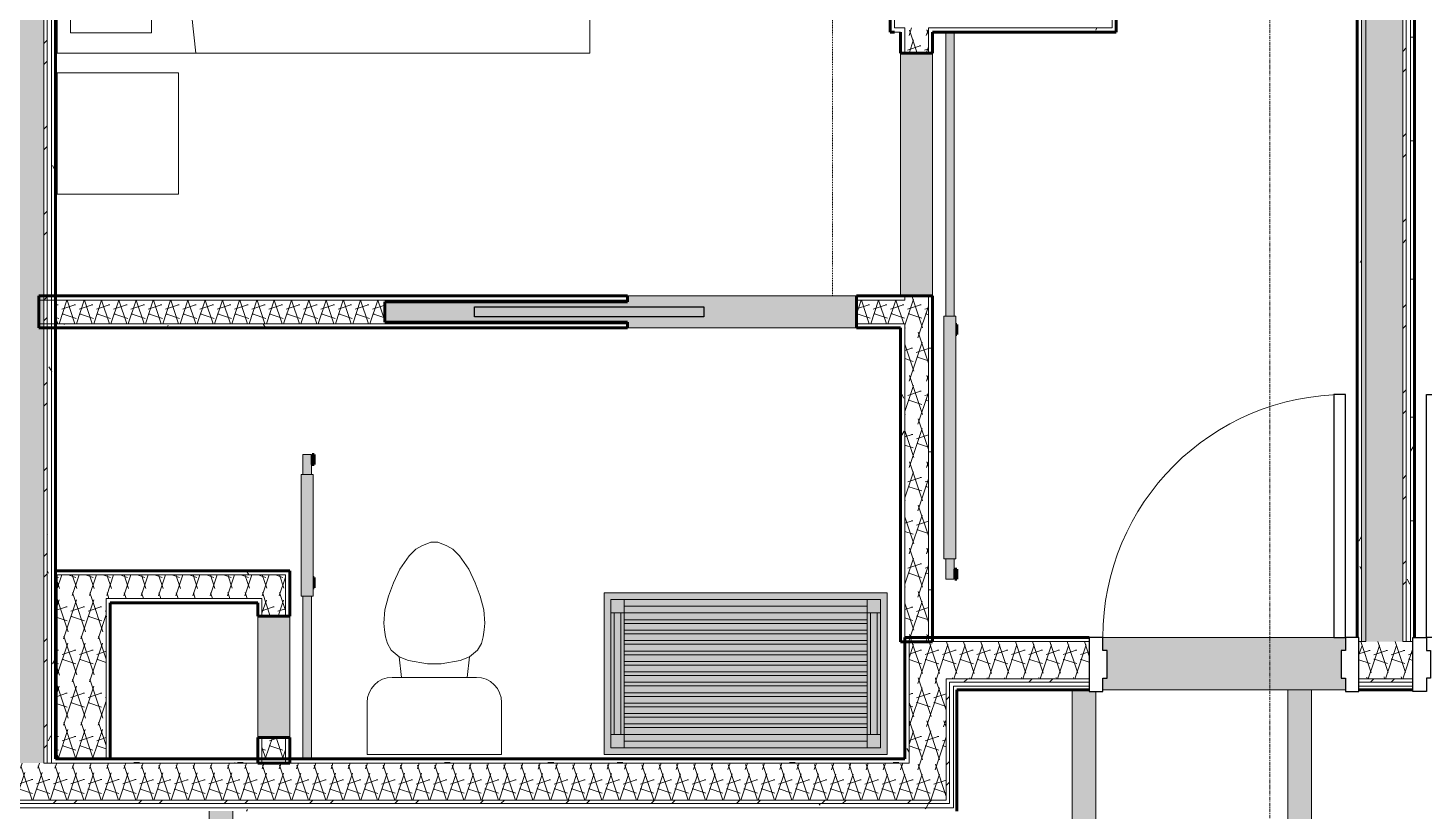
# Model space of a CAD drawing. Header units: inches. Extents: x -4169 to -1846, y 9706 to 12377.
# Drawn here: x -3338.6 to -3131.5, y 11717.6 to 11833.7 of the extents above; entities that cross this region are included whole.
import ezdxf

# ---------------------------------------------------------------- set-up
doc = ezdxf.new("R2010")
doc.units = ezdxf.units.IN
doc.header["$MEASUREMENT"] = 0
doc.linetypes.add('Dash', pattern=[0.25, 0.125, -0.125])
doc.linetypes.add('Grid Line 1_2_', pattern=[0.875, 0.5, -0.125, 0.125, -0.125])
for name, color, linetype, lineweight in [('0-1', 7, 'Continuous', 5), ('0-2', 50, 'Continuous', 18), ('A-DOOR', 31, 'Continuous', 18), ('A-DOOR-2', 90, 'Continuous', 30), ('A-DOOR-3', 135, 'Continuous', 18), ('A-DOOR-4', 50, 'Continuous', 18), ('A-DOOR-5', 10, 'Continuous', 60), ('A-DOOR-6', 31, 'Continuous', 30), ('A-DOOR-7', 31, 'Continuous', 9), ('A-DOOR-FRAM', 31, 'Continuous', 30), ('A-WALL', 113, 'Continuous', 18), ('A-WALL-1', 8, 'Continuous', 5), ('A-WALL-3', 252, 'Continuous', 18), ('A-WALL-4', 10, 'Continuous', 60), ('A-WALL-5', 50, 'Continuous', 18), ('A-WALL-PATT-1', 250, 'Continuous', 9), ('A-WALL-PATT-2', 253, 'Continuous', 9), ('A-WALL-PATT-4', 111, 'Continuous', 9), ('I-FURN-1', 250, 'Continuous', 9), ('I-FURN-HDLN-1', 250, 'Dash', 9), ('I-WALL', 2, 'Continuous', 18), ('I-WALL-2', 2, 'Continuous', 5), ('I-WALL-3', 2, 'Continuous', 60), ('P-SANR-FIXT-2', 250, 'Continuous', 9), ('Q-CASE-1', 9, 'Continuous', 9), ('Q-CASE-3', 250, 'Continuous', 9), ('S-BEAM', 12, 'Continuous', 9), ('S-GRID-1', 1, 'Grid Line 1_2_', 9)]:
    doc.layers.add(name, color=color, linetype=linetype, lineweight=lineweight)
pattern_1 = [(0, (0, 0), (20.48, 5.12), [0.845, -14.515, 0.845, -14.515, -81.92]), (0, (0, 0), (20.48, 5.12), [-30.72, 0.845, -29.875, 0.845, -14.515, -35.84]), (0, (0, 0), (20.48, 5.12), [-76.8, 0.845, -9.395, 0.845, -24.755]), (120, (7.68, 2.56), (-14.67405, 15.1762003), [0.845, -14.515, 0.845, -14.515, -81.92]), (120, (7.68, 2.56), (-14.67405, 15.1762003), [-30.72, 0.845, -29.875, 0.845, -14.515, -35.84]), (120, (7.68, 2.56), (-14.67405, 15.1762003), [-76.8, 0.845, -9.395, 0.845, -24.755]), (240, (10.24, 12.8), (-5.80595, -20.2962003), [0.845, -14.515, 0.845, -14.515, -81.92]), (240, (10.24, 12.8), (-5.80595, -20.2962003), [-30.72, 0.845, -29.875, 0.845, -14.515, -35.84]), (240, (10.24, 12.8), (-5.80595, -20.2962003), [-76.8, 0.845, -9.395, 0.845, -24.755])]
pattern_2 = [(161.57, (0.32, 0.32), (-2.560496185, -0.000537386), [0, -18.214, 2.022, 0]), (18.43, (-0.32, 0.32), (-2.560496185, 0.000537386), [0, -18.214, 2.022, 0]), (108.43, (0.32, 0.32), (1.27922091, -6.400876726), [6.07, -14.166]), (71.57, (-0.32, 0.32), (1.27922091, 6.400876726), [6.07, -14.166])]
pattern_3 = [(45, (0, 0), (-6.335677, 6.335677), []), (45, (0, 9.6), (-6.335677, 6.335677), [])]

# ---------------------------------------------------------------- blocks, each defined once
blk = doc.blocks.new('POCKET - FLUSH - 2-10 x 6-8-2636667-ENLARGED RCP - 2ND FLOOR PLAN')
at = {"layer": 'A-DOOR-2'}
for p, q in [((-39.67, -0.75), (-39.67, 0.75)), ((-39.67, 0.75), (-5.67, 0.75)), ((-5.67, 0.75), (-5.67, -0.75)), ((-5.67, -0.75), (-39.67, -0.75))]:
    blk.add_line(p, q, dxfattribs=at)
blk = doc.blocks.new('BARN - FLUSH - 3-0 x 7-0 BARN DOOR-2638558-ENLARGED RCP - 2ND FLOOR PLAN')
at = {"layer": 'A-DOOR-3'}
for points in [[(-21, -5.82), (-21, -4.07), (-57, -4.07), (-57, -5.82), (-22.13, -5.82)], [(-58.5, -6), (-58.5, -5.67), (-60, -5.67), (-60, -6)], [(-22.23, -6), (-22.23, -5.82), (-23.73, -5.82), (-23.73, -6), (-22.68, -6)]]:
    blk.add_hatch(color=256, dxfattribs=at).paths.add_polyline_path(points, flags=0)
h = blk.add_hatch(color=256, dxfattribs=at)
h.paths.add_polyline_path([(21, -4.32), (-21, -4.34), (-21, -4.95), (21, -4.95), (21, -4.34)], flags=0)
h.paths.add_polyline_path([(-57, -4.63), (-57, -4.32), (-60, -4.34), (-60, -4.95), (-57, -4.95), (-57, -4.64)], flags=0)
h = blk.add_hatch(color=256, dxfattribs=at)
h.paths.add_polyline_path([(21, -5.55), (21, -4.95), (-21, -4.95), (-21, -5.57), (21, -5.57)], flags=0)
h.paths.add_polyline_path([(-57, -5.39), (-57, -4.95), (-60, -4.95), (-60, -5.57), (-57, -5.55), (-57, -5.39)], flags=0)
at = {"layer": 'A-DOOR-4'}
for p, q in [((-57, -5.82), (-57, -4.07)), ((-57, -4.07), (-21, -4.07)), ((-21, -4.07), (-21, -5.82)), ((-60, -4.32), (-57, -4.32)), ((-60, -4.32), (-60, -4.95)), ((-60, -4.95), (-60, -5.57)), ((-57, -5.57), (-60, -5.57)), ((-21, -5.82), (-57, -5.82)), ((-21, -4.32), (21, -4.32)), ((21, -5.57), (-21, -5.57)), ((21, -4.95), (21, -4.32)), ((21, -5.57), (21, -4.95))]:
    blk.add_line(p, q, dxfattribs=at)
at = {"layer": 'A-DOOR-5'}
for p, q in [((-60, -6), (-60, -5.67)), ((-60, -5.67), (-58.5, -5.67)), ((-58.5, -6), (-60, -6)), ((-58.5, -5.67), (-58.5, -6)), ((-23.73, -6), (-23.73, -5.82)), ((-22.23, -6), (-23.73, -6)), ((-22.23, -5.82), (-22.23, -6))]:
    blk.add_line(p, q, dxfattribs=at)
blk = doc.blocks.new('Bed-Standard - Queen 60_ x 79_-1242961-ENLARGED RCP - 2ND FLOOR PLAN')
at = {"layer": 'I-FURN-1'}
for p, q in [((40.69, 37.7), (-19.31, 37.7)), ((-19.31, 37.7), (-19.31, -41.3)), ((40.69, -41.3), (40.69, 37.7)), ((-16.31, 35.7), (-16.31, 23.7)), ((-16.31, 35.7), (37.69, 35.7)), ((37.69, 35.7), (37.69, 23.7)), ((40.69, 23.7), (-19.31, 17.13)), ((-16.31, 23.7), (37.69, 23.7)), ((-19.31, -41.3), (40.69, -41.3))]:
    blk.add_line(p, q, dxfattribs=at)
at = {"layer": 'I-FURN-HDLN-1'}
for p, q in [((-55.31, 37.7), (-55.31, -77.3)), ((64.69, -77.3), (64.69, 37.7)), ((-55.31, -77.3), (64.69, -77.3))]:
    blk.add_line(p, q, dxfattribs=at)
blk = doc.blocks.new('Table-Night Stand - 18_ x 18_ x 24_-1352623-ENLARGED RCP - 2ND FLOOR PLAN')
at = {"layer": 'I-FURN-1'}
for p, q in [((18.15, 18), (0.15, 18)), ((0.15, 18), (0.15, 0)), ((18.15, 0), (18.15, 18)), ((0.15, 0), (18.15, 0))]:
    blk.add_line(p, q, dxfattribs=at)
blk = doc.blocks.new('Toilet-Domestic-3D - Toilet-Domestic-3D-1352612-ENLARGED RCP - 2ND FLOOR PLAN')
at = {"layer": 'P-SANR-FIXT-2'}
for p, q in [((-9.98, 19.48), (9.98, 19.48)), ((-9.98, 11.75), (-9.98, 19.48)), ((9.98, 19.48), (9.98, 11.75)), ((6.25, 8.02), (-6.25, 8.02)), ((-4.86, 8.02), (-5.21, 5)), ((4.86, 8.02), (5.21, 5)), ((-5.21, 5), (-6.4, 4)), ((-3.84, 5.5), (-5.21, 5)), ((-1, 6), (-3.84, 5.5)), ((1, 6), (-1, 6)), ((3.84, 5.5), (1, 6)), ((5.21, 5), (3.84, 5.5)), ((6.4, 4), (5.21, 5)), ((-6.97, 3), (-7.24, 2)), ((-6.4, 4), (-6.97, 3)), ((6.97, 3), (6.4, 4)), ((7.24, 2), (6.97, 3)), ((-7.41, 1), (-7.5, 0)), ((-7.5, 0), (-7.33, -1.99)), ((-7.24, 2), (-7.41, 1)), ((7.41, 1), (7.24, 2)), ((7.33, -1.99), (7.5, 0)), ((7.5, 0), (7.41, 1)), ((-7.33, -1.99), (-6.79, -4)), ((6.79, -4), (7.33, -1.99)), ((-6.79, -4), (-6.06, -6)), ((6.06, -6), (6.79, -4)), ((-6.06, -6), (-5.13, -8)), ((5.13, -8), (6.06, -6)), ((-5.13, -8), (-3.74, -10)), ((3.74, -10), (5.13, -8)), ((-3.74, -10), (-2.74, -11)), ((2.74, -11), (3.74, -10)), ((-2.74, -11), (-1.87, -11.5)), ((-1.87, -11.5), (-0.5, -12)), ((-0.5, -12), (0.5, -12)), ((0.5, -12), (1.87, -11.5)), ((1.87, -11.5), (2.74, -11))]:
    blk.add_line(p, q, dxfattribs=at)
for centre, start, end in [((-6.25, 11.75), 180, 270), ((6.25, 11.75), 270, 360)]:
    blk.add_arc(centre, 3.73, start, end, dxfattribs=at)
blk = doc.blocks.new('Bath Vanity - Bath Vanity 42_-V98-ENLARGED RCP - 2ND FLOOR PLAN')
at = {"layer": 'Q-CASE-1'}
h = blk.add_hatch(color=256, dxfattribs=at)
h.paths.add_polyline_path([(-20.26, 24), (-20.26, 0), (21.74, 0), (21.74, 24), (14.62, 24)], flags=0)
h.paths.add_polyline_path([(15.89, 23), (20.74, 23), (20.74, 1), (-19.26, 1), (-19.26, 23), (15.87, 23)], flags=0)
h.paths.add_polyline_path([(17.13, 22), (-17.26, 22), (-17.26, 21), (18.74, 21), (18.74, 22), (17.58, 22)], flags=0)
h.paths.add_polyline_path([(17.58, 20), (-17.26, 20), (-17.26, 19.45), (18.74, 19.45), (18.74, 20)], flags=0)
h.paths.add_polyline_path([(18.74, 18.45), (-17.26, 18.45), (-17.26, 17.91), (18.74, 17.91)], flags=0)
h.paths.add_polyline_path([(-16.18, 16.91), (-17.26, 16.91), (-17.26, 16.36), (18.74, 16.36), (18.74, 16.91), (17.58, 16.91)], flags=0)
h.paths.add_polyline_path([(17.58, 15.36), (-17.26, 15.36), (-17.26, 14.82), (18.74, 14.82), (18.74, 15.36)], flags=0)
h.paths.add_polyline_path([(-17.26, 13.82), (-17.26, 13.27), (18.74, 13.27), (18.74, 13.82), (-16.18, 13.82)], flags=0)
h.paths.add_polyline_path([(-17.26, 12.27), (-17.26, 11.73), (18.74, 11.73), (18.74, 12.27), (-16.18, 12.27)], flags=0)
h.paths.add_polyline_path([(17.58, 10.73), (-17.26, 10.73), (-17.26, 10.18), (18.74, 10.18), (18.74, 10.73)], flags=0)
h.paths.add_polyline_path([(-17.26, 9.18), (-17.26, 8.64), (18.74, 8.64), (18.74, 9.18), (-16.18, 9.18)], flags=0)
h.paths.add_polyline_path([(-17.26, 7.64), (-17.26, 7.09), (18.74, 7.09), (18.74, 7.64), (-16.18, 7.64)], flags=0)
h.paths.add_polyline_path([(18.74, 6.09), (-17.26, 6.09), (-17.26, 5.55), (18.74, 5.55)], flags=0)
h.paths.add_polyline_path([(18.74, 4.55), (-17.26, 4.55), (-17.26, 4), (18.74, 4)], flags=0)
h.paths.add_polyline_path([(-16.18, 3), (-17.26, 3), (-17.26, 2), (18.74, 2), (18.74, 3), (17.58, 3)], flags=0)
h = blk.add_hatch(color=256, dxfattribs=at)
h.paths.add_polyline_path([(-17.26, 23), (-19.26, 23), (-19.26, 21), (-17.26, 21), (-17.26, 22)], flags=0)
h.paths.add_polyline_path([(20.74, 23), (18.74, 23), (18.74, 21), (20.74, 21), (20.74, 22)], flags=0)
h.paths.add_polyline_path([(18.74, 3), (18.74, 1), (20.74, 1), (20.74, 3), (19.24, 3)], flags=0)
h.paths.add_polyline_path([(-19.26, 3), (-19.26, 1), (-17.26, 1), (-17.26, 3), (-18.76, 3)], flags=0)
for points in [[(16.85, 23), (-17.26, 23), (-17.26, 22), (18.74, 22), (18.74, 23), (17.07, 23)], [(-18.76, 21), (-19.26, 21), (-19.26, 3), (-18.76, 3.01), (-18.76, 20)], [(-17.76, 21), (-18.76, 21), (-18.76, 3), (-17.76, 3.01), (-17.76, 20)], [(-17.26, 21), (-17.76, 21), (-17.76, 3), (-17.26, 3.01), (-17.26, 20)], [(-17.26, 21), (-17.26, 20), (18.74, 20), (18.74, 21), (-16.18, 21)], [(19.17, 21), (18.74, 21), (18.74, 3), (19.24, 3.01), (19.24, 21)], [(20.24, 21), (19.24, 21), (19.24, 3), (20.24, 3.01), (20.24, 20.22)], [(20.24, 21), (20.24, 3), (20.74, 3.01), (20.74, 21)], [(-17.26, 19.45), (-17.26, 18.45), (18.74, 18.45), (18.74, 19.45), (-16.18, 19.45)], [(-17.26, 17.91), (-17.26, 16.91), (18.74, 16.91), (18.74, 17.91), (-16.18, 17.91)], [(-16.18, 16.36), (-17.26, 16.36), (-17.26, 15.36), (18.74, 15.36), (18.74, 16.36), (17.58, 16.36)], [(-16.18, 14.82), (-17.26, 14.82), (-17.26, 13.82), (18.74, 13.82), (18.74, 14.82), (17.58, 14.82)], [(-17.26, 13.27), (-17.26, 12.27), (18.74, 12.27), (18.74, 13.27), (-16.18, 13.27)], [(-17.26, 11.73), (-17.26, 10.73), (18.74, 10.73), (18.74, 11.73), (-16.18, 11.73)], [(-17.26, 10.18), (-17.26, 9.18), (18.74, 9.18), (18.74, 10.18), (-16.18, 10.18)], [(-9.14, 8.64), (-17.26, 8.64), (-17.26, 7.64), (18.74, 7.64), (18.74, 8.64), (17.58, 8.64)], [(-16.18, 7.09), (-17.26, 7.09), (-17.26, 6.09), (18.74, 6.09), (18.74, 7.09), (17.58, 7.09)], [(-16.18, 5.55), (-17.26, 5.55), (-17.26, 4.55), (18.74, 4.55), (18.74, 5.55), (17.58, 5.55)], [(17.58, 4), (-17.26, 4), (-17.26, 3), (18.74, 3.01), (18.74, 4)], [(17.58, 2), (-17.26, 2), (-17.26, 1), (18.74, 1), (18.74, 2)]]:
    blk.add_hatch(color=256, dxfattribs=at).paths.add_polyline_path(points, flags=0)
at = {"layer": 'Q-CASE-3'}
for p, q in [((-20.26, 0), (-20.26, 24)), ((-20.26, 24), (21.74, 24)), ((-19.26, 21), (-19.26, 23)), ((-19.26, 23), (-17.26, 23)), ((-17.26, 23), (18.74, 23)), ((-17.26, 23), (-17.26, 21)), ((18.74, 21), (18.74, 23)), ((18.74, 23), (20.74, 23)), ((20.74, 23), (20.74, 21)), ((21.74, 24), (21.74, 0)), ((-19.26, 21), (-19.26, 3)), ((-17.26, 21), (-19.26, 21)), ((-18.76, 21), (-18.76, 3)), ((-17.76, 21), (-17.76, 3)), ((-17.26, 22), (18.74, 22)), ((18.74, 21), (-17.26, 21)), ((-17.26, 21), (-17.26, 3)), ((18.74, 21), (18.74, 3)), ((20.74, 21), (18.74, 21)), ((19.24, 21), (19.24, 3)), ((20.24, 21), (20.24, 3)), ((20.74, 21), (20.74, 3)), ((-17.26, 20), (18.74, 20)), ((18.74, 19.45), (-17.26, 19.45)), ((-17.26, 18.45), (18.74, 18.45)), ((18.74, 17.91), (-17.26, 17.91)), ((-17.26, 16.91), (18.74, 16.91)), ((18.74, 16.36), (-17.26, 16.36)), ((-17.26, 15.36), (18.74, 15.36)), ((18.74, 14.82), (-17.26, 14.82)), ((-17.26, 13.82), (18.74, 13.82)), ((18.74, 13.27), (-17.26, 13.27)), ((-17.26, 12.27), (18.74, 12.27)), ((18.74, 11.73), (-17.26, 11.73)), ((-17.26, 10.73), (18.74, 10.73)), ((18.74, 10.18), (-17.26, 10.18)), ((-17.26, 9.18), (18.74, 9.18)), ((18.74, 8.64), (-17.26, 8.64)), ((-17.26, 7.64), (18.74, 7.64)), ((18.74, 7.09), (-17.26, 7.09)), ((-17.26, 6.09), (18.74, 6.09)), ((18.74, 5.55), (-17.26, 5.55)), ((-17.26, 4.55), (18.74, 4.55)), ((-19.26, 1), (-19.26, 3)), ((-19.26, 3), (-17.26, 3)), ((18.74, 4), (-17.26, 4)), ((-17.26, 3), (18.74, 3)), ((-17.26, 3), (-17.26, 1)), ((18.74, 1), (18.74, 3)), ((18.74, 3), (20.74, 3)), ((20.74, 3), (20.74, 1)), ((-17.26, 1), (-19.26, 1)), ((-17.26, 2), (18.74, 2)), ((-17.26, 1), (18.74, 1)), ((20.74, 1), (18.74, 1)), ((21.74, 0), (-20.26, 0))]:
    blk.add_line(p, q, dxfattribs=at)
blk = doc.blocks.new('BARN - FLUSH - WIDTH 2-2638555-ENLARGED RCP - 2ND FLOOR PLAN')
at = {"layer": 'A-DOOR-3'}
for points in [[(-31.5, 5.67), (-31.5, 6), (-33, 6), (-33, 5.67)], [(-15.13, 4.07), (-12, 4.07), (-12, 5.82), (-30, 5.82), (-30, 4.07), (-21.6, 4.07)], [(-13.23, 5.82), (-13.23, 6), (-14.73, 6), (-14.73, 5.82)]]:
    blk.add_hatch(color=256, dxfattribs=at).paths.add_polyline_path(points, flags=0)
h = blk.add_hatch(color=256, dxfattribs=at)
h.paths.add_polyline_path([(8.72, 4.95), (12, 4.95), (12, 5.57), (-12, 5.55), (-12, 4.95), (6.66, 4.95)], flags=0)
h.paths.add_polyline_path([(-33, 4.95), (-30, 4.95), (-30, 5.57), (-33, 5.55), (-33, 5.11)], flags=0)
h = blk.add_hatch(color=256, dxfattribs=at)
h.paths.add_polyline_path([(-33, 4.32), (-30, 4.34), (-30, 4.95), (-33, 4.95), (-33, 4.34)], flags=0)
h.paths.add_polyline_path([(8.72, 4.32), (12, 4.34), (12, 4.95), (-12, 4.95), (-12, 4.32), (6.75, 4.32)], flags=0)
at = {"layer": 'A-DOOR-4'}
for p, q in [((-30, 5.57), (-33, 5.57)), ((-33, 5.57), (-33, 4.95)), ((-33, 4.95), (-33, 4.32)), ((-33, 4.32), (-30, 4.32)), ((-30, 4.07), (-30, 5.82)), ((-30, 5.82), (-12, 5.82)), ((-12, 5.82), (-12, 4.07)), ((12, 5.57), (-12, 5.57)), ((-12, 4.32), (12, 4.32)), ((12, 4.95), (12, 5.57)), ((12, 4.32), (12, 4.95)), ((-12, 4.07), (-30, 4.07))]:
    blk.add_line(p, q, dxfattribs=at)
at = {"layer": 'A-DOOR-5'}
for p, q in [((-33, 6), (-33, 5.67)), ((-31.5, 6), (-33, 6)), ((-33, 5.67), (-31.5, 5.67)), ((-31.5, 5.67), (-31.5, 6)), ((-14.73, 6), (-14.73, 5.82)), ((-13.23, 6), (-14.73, 6)), ((-13.23, 5.82), (-13.23, 6))]:
    blk.add_line(p, q, dxfattribs=at)
blk = doc.blocks.new('CTR - 1st Phase - Unit Layouts_rvt-1-ENLARGED RCP - 2ND FLOOR PLAN')
at = {"layer": 'A-WALL-1'}
for points in [[(-3204.37, 11794), (-3204.37, 11830), (-3209.12, 11830), (-3209.12, 11794), (-3205, 11794)], [(-3227.82, 11789.25), (-3215.65, 11789.25), (-3215.65, 11794), (-3249.65, 11794), (-3249.65, 11793.12), (-3285.65, 11793.12), (-3285.65, 11790.12), (-3249.65, 11790.12), (-3249.65, 11789.25)], [(-3299.72, 11728.5), (-3299.72, 11746.5), (-3304.47, 11746.5), (-3304.47, 11728.5), (-3300.35, 11728.5)]]:
    blk.add_hatch(color=256, dxfattribs=at).paths.add_polyline_path(points, flags=0)
at = {"layer": 'A-WALL-3'}
blk.add_hatch(color=256, dxfattribs=at).paths.add_polyline_path([(-3334.47, 11725.36), (-3334.22, 11725.36), (-3334.22, 11752.62), (-3334.47, 11752.62), (-3334.47, 11726.14)], flags=0)
at = {"layer": 'A-WALL-PATT-1'}
h = blk.add_hatch(dxfattribs=at)
h.set_pattern_fill('FP_1', color=256, style=0, pattern_type=2)
h.set_pattern_definition(pattern_1)
h.paths.add_polyline_path([(-3210.02, 11833.1), (-3210.02, 11842.26), (-3210.65, 11842.26), (-3210.65, 11833.1)], flags=0)
h.paths.add_polyline_path([(-3210.65, 11904.26), (-3210.02, 11904.26), (-3210.02, 11914), (-3210.65, 11914), (-3210.65, 11906.01)], flags=0)
h = blk.add_hatch(dxfattribs=at)
h.set_pattern_fill('FP_1', color=256, style=0, pattern_type=2)
h.set_pattern_definition(pattern_1)
h.paths.add_polyline_path([(-3177.75, 11833.1), (-3177.12, 11833.1), (-3177.12, 11833.72), (-3205, 11833.72), (-3205, 11833.1), (-3181.25, 11833.1)], flags=0)
h.paths.add_polyline_path([(-3208.5, 11833.1), (-3208.5, 11833.72), (-3210.02, 11833.72), (-3210.02, 11833.1), (-3209.12, 11833.1)], flags=0)
h = blk.add_hatch(dxfattribs=at)
h.set_pattern_fill('FP_1', color=256, style=0, pattern_type=2)
h.set_pattern_definition(pattern_1)
h.paths.add_polyline_path([(-3208.5, 11742.72), (-3208.5, 11789.87), (-3209.12, 11789.87), (-3209.12, 11742.72)], flags=0)
h.paths.add_polyline_path([(-3209.12, 11793.37), (-3208.5, 11793.37), (-3208.5, 11794), (-3209.12, 11794)], flags=0)
h.paths.add_polyline_path([(-3209.12, 11830), (-3208.5, 11830), (-3208.5, 11833.1), (-3209.12, 11833.1), (-3209.12, 11832.9)], flags=0)
h = blk.add_hatch(dxfattribs=at)
h.set_pattern_fill('FP_1', color=256, style=0, pattern_type=2)
h.set_pattern_definition(pattern_1)
h.paths.add_polyline_path([(-3205, 11742.74), (-3204.37, 11742.74), (-3204.37, 11794), (-3205, 11794), (-3205, 11742.74)], flags=0)
h.paths.add_polyline_path([(-3204.37, 11830), (-3204.37, 11833.1), (-3205, 11833.1), (-3205, 11830)], flags=0)
h = blk.add_hatch(dxfattribs=at)
h.set_pattern_fill('FP_1', color=256, style=0, pattern_type=2)
h.set_pattern_definition(pattern_1)
h.paths.add_polyline_path([(-3261.59, 11789.25), (-3249.65, 11789.25), (-3249.65, 11789.87), (-3334.47, 11789.87), (-3334.47, 11789.25), (-3277.83, 11789.25)], flags=0)
h.paths.add_polyline_path([(-3215.65, 11789.25), (-3209.12, 11789.25), (-3209.12, 11789.87), (-3215.65, 11789.87)], flags=0)
h = blk.add_hatch(dxfattribs=at)
h.set_pattern_fill('FP_1', color=256, style=0, pattern_type=2)
h.set_pattern_definition(pattern_1)
h.paths.add_polyline_path([(-3303.85, 11752.62), (-3300.35, 11752.62), (-3300.35, 11753.25), (-3334.47, 11753.25), (-3334.47, 11752.62), (-3304.47, 11752.62)], flags=0)
at = {"layer": 'A-WALL-PATT-2'}
h = blk.add_hatch(dxfattribs=at)
h.set_pattern_fill('FP_2', color=256, style=0, pattern_type=2)
h.set_pattern_definition(pattern_2)
h.paths.add_polyline_path([(-3205, 11742.72), (-3205, 11794), (-3208.5, 11794), (-3208.5, 11742.72)], flags=0)
h.paths.add_polyline_path([(-3206.52, 11830), (-3205, 11830), (-3205, 11833.72), (-3208.5, 11833.72), (-3208.5, 11830)], flags=0)
h = blk.add_hatch(dxfattribs=at)
h.set_pattern_fill('FP_2', color=256, style=0, pattern_type=2)
h.set_pattern_definition(pattern_2)
h.paths.add_polyline_path([(-3208.5, 11789.87), (-3208.5, 11793.37), (-3215.65, 11793.37), (-3215.65, 11789.87), (-3209.12, 11789.87)], flags=0)
h.paths.add_polyline_path([(-3278.74, 11789.87), (-3249.65, 11789.87), (-3249.65, 11790.12), (-3285.65, 11790.12), (-3285.65, 11793.12), (-3249.65, 11793.12), (-3249.65, 11793.37), (-3334.47, 11793.36), (-3334.47, 11789.87), (-3285.65, 11789.87)], flags=0)
h = blk.add_hatch(dxfattribs=at)
h.set_pattern_fill('FP_2', color=256, style=0, pattern_type=2)
h.set_pattern_definition(pattern_2)
h.paths.add_polyline_path([(-3303.85, 11749.12), (-3303.85, 11752.62), (-3334.22, 11752.62), (-3334.22, 11749.12), (-3304.47, 11749.12)], flags=0)
h = blk.add_hatch(dxfattribs=at)
h.set_pattern_fill('FP_2', color=256, style=0, pattern_type=2)
h.set_pattern_definition(pattern_2)
h.paths.add_polyline_path([(-3303.26, 11725.36), (-3300.35, 11725.36), (-3300.35, 11728.5), (-3303.85, 11728.5), (-3303.85, 11725.36)], flags=0)
h.paths.add_polyline_path([(-3303.85, 11746.5), (-3300.35, 11746.5), (-3300.35, 11752.62), (-3303.85, 11752.62), (-3303.85, 11747.21)], flags=0)
h = blk.add_hatch(dxfattribs=at)
h.set_pattern_fill('FP_2', color=256, style=0, pattern_type=2)
h.set_pattern_definition(pattern_2)
h.paths.add_polyline_path([(-3329.12, 11725.36), (-3326.97, 11725.36), (-3326.97, 11749.12), (-3334.22, 11749.12), (-3334.22, 11725.36)], flags=0)
at = {"layer": 'A-WALL-4'}
for p, q in [((-3210.65, 11833.1), (-3210.65, 11840.51)), ((-3177.12, 11837.85), (-3177.12, 11833.72)), ((-3210.02, 11833.1), (-3210.65, 11833.1)), ((-3209.12, 11830), (-3209.12, 11833.1)), ((-3204.37, 11833.1), (-3204.37, 11830)), ((-3177.12, 11833.1), (-3204.37, 11833.1)), ((-3177.12, 11833.72), (-3177.12, 11833.1)), ((-3204.37, 11830), (-3209.12, 11830)), ((-3336.97, 11794), (-3249.65, 11794)), ((-3336.97, 11789.25), (-3336.97, 11794)), ((-3249.65, 11793.12), (-3285.65, 11793.12)), ((-3285.65, 11793.12), (-3285.65, 11790.12)), ((-3249.65, 11794), (-3249.65, 11793.12)), ((-3215.65, 11794), (-3209.12, 11794)), ((-3215.65, 11789.25), (-3215.65, 11794)), ((-3209.12, 11794), (-3204.37, 11794)), ((-3204.37, 11794), (-3204.37, 11742.72)), ((-3249.65, 11789.25), (-3336.97, 11789.25)), ((-3285.65, 11790.12), (-3249.65, 11790.12)), ((-3249.65, 11790.12), (-3249.65, 11789.25)), ((-3209.12, 11789.25), (-3215.65, 11789.25)), ((-3209.12, 11742.72), (-3209.12, 11789.25)), ((-3334.47, 11752.62), (-3334.47, 11753.25)), ((-3334.47, 11753.25), (-3304.47, 11753.25)), ((-3334.47, 11748.5), (-3334.47, 11752.62)), ((-3304.47, 11753.25), (-3300.35, 11753.25)), ((-3300.35, 11753.25), (-3299.72, 11753.25)), ((-3299.72, 11753.25), (-3299.72, 11746.5)), ((-3334.47, 11725.36), (-3334.47, 11748.5)), ((-3304.47, 11748.5), (-3326.35, 11748.5)), ((-3326.35, 11748.5), (-3326.35, 11725.36)), ((-3304.47, 11746.5), (-3304.47, 11748.5)), ((-3299.72, 11746.5), (-3304.47, 11746.5)), ((-3204.37, 11742.72), (-3209.12, 11742.72)), ((-3304.47, 11724.73), (-3304.47, 11728.5)), ((-3304.47, 11728.5), (-3299.72, 11728.5)), ((-3299.72, 11728.5), (-3299.72, 11724.73)), ((-3326.35, 11725.36), (-3334.47, 11725.36)), ((-3299.72, 11724.73), (-3304.47, 11724.73))]:
    blk.add_line(p, q, dxfattribs=at)
at = {"layer": 'A-WALL-5'}
for p, q in [((-3210.02, 11833.72), (-3210.02, 11842.26)), ((-3177.75, 11833.72), (-3177.75, 11837.22)), ((-3210.02, 11833.72), (-3208.5, 11833.72)), ((-3209.12, 11833.1), (-3210.02, 11833.1)), ((-3208.5, 11833.1), (-3208.5, 11833.72)), ((-3208.5, 11830), (-3208.5, 11833.1)), ((-3205, 11833.1), (-3205, 11833.72)), ((-3205, 11833.72), (-3177.75, 11833.72)), ((-3205, 11830), (-3205, 11833.1)), ((-3209.12, 11830), (-3209.12, 11794)), ((-3204.37, 11794), (-3204.37, 11830)), ((-3249.65, 11793.37), (-3336.97, 11793.37)), ((-3215.65, 11794), (-3249.65, 11794)), ((-3209.12, 11793.37), (-3215.65, 11793.37)), ((-3208.5, 11793.37), (-3209.12, 11793.37)), ((-3208.5, 11793.37), (-3208.5, 11794)), ((-3205, 11742.72), (-3205, 11794)), ((-3249.65, 11789.87), (-3336.97, 11789.87)), ((-3249.65, 11789.25), (-3215.65, 11789.25)), ((-3209.12, 11789.87), (-3215.65, 11789.87)), ((-3208.5, 11789.87), (-3209.12, 11789.87)), ((-3208.5, 11742.72), (-3208.5, 11789.87)), ((-3334.47, 11752.62), (-3334.22, 11752.62)), ((-3334.22, 11752.62), (-3334.47, 11752.62)), ((-3334.22, 11752.62), (-3304.47, 11752.62)), ((-3334.22, 11752.62), (-3334.22, 11749.12)), ((-3303.85, 11752.62), (-3304.47, 11752.62)), ((-3300.35, 11752.62), (-3303.85, 11752.62)), ((-3300.35, 11746.5), (-3300.35, 11752.62)), ((-3334.22, 11749.12), (-3334.22, 11748.5)), ((-3334.22, 11748.5), (-3334.22, 11725.36)), ((-3326.97, 11749.12), (-3304.47, 11749.12)), ((-3326.97, 11749.12), (-3326.97, 11748.5)), ((-3326.97, 11748.5), (-3326.97, 11725.36)), ((-3303.85, 11749.12), (-3304.47, 11749.12)), ((-3303.85, 11746.5), (-3303.85, 11749.12)), ((-3304.47, 11746.5), (-3304.47, 11728.5)), ((-3299.72, 11728.5), (-3299.72, 11746.5)), ((-3303.85, 11724.73), (-3303.85, 11728.5)), ((-3300.35, 11724.73), (-3300.35, 11728.5))]:
    blk.add_line(p, q, dxfattribs=at)
at = {"layer": '0-2'}
for name, p, rotation in [('Bed-Standard - Queen 60_ x 79_-1242961-ENLARGED RCP - 2ND FLOOR PLAN', (-3296.54, 11849.31), 90.00000000001647), ('BARN - FLUSH - 3-0 x 7-0 BARN DOOR-2638558-ENLARGED RCP - 2ND FLOOR PLAN', (-3206.75, 11812), 89.99999999996986), ('Table-Night Stand - 18_ x 18_ x 24_-1352623-ENLARGED RCP - 2ND FLOOR PLAN', (-3316.25, 11808.92), 90.00000000001647), ('BARN - FLUSH - WIDTH 2-2638555-ENLARGED RCP - 2ND FLOOR PLAN', (-3302.1, 11737.5), 269.9999999999574), ('Toilet-Domestic-3D - Toilet-Domestic-3D-1352612-ENLARGED RCP - 2ND FLOOR PLAN', (-3278.28, 11745.46), 180)]:
    blk.add_blockref(name, p, dxfattribs=dict(at, rotation=rotation))
for name, p in [('POCKET - FLUSH - 2-10 x 6-8-2636667-ENLARGED RCP - 2ND FLOOR PLAN', (-3232.65, 11791.62)), ('Bath Vanity - Bath Vanity 42_-V98-ENLARGED RCP - 2ND FLOOR PLAN', (-3232.84, 11725.98))]:
    blk.add_blockref(name, p, dxfattribs=at)
blk = doc.blocks.new('CTR - 1st Phase - Shell_rvt-1-ENLARGED RCP - 2ND FLOOR PLAN')
at = {"layer": 'S-GRID-1'}
blk.add_line((-3154.32, 9836.18), (-3154.32, 12344.54), dxfattribs=at)
blk = doc.blocks.new('Dimension Lumber - LVL - 3_5X5_5-V177-ENLARGED RCP - 2ND FLOOR PLAN')
at = {"layer": 'S-BEAM'}
h = blk.add_hatch(color=256, dxfattribs=at)
h.paths.add_polyline_path([(34.76, -1.75), (34.76, 1.75), (-20.18, 1.75), (-20.18, -1.75), (14.46, -1.75)], flags=0)
h.paths.add_polyline_path([(-22.55, -1.75), (-22.55, 1.75), (-23.93, 1.75), (-23.93, -1.75), (-23.86, -1.75)], flags=0)
h.paths.add_polyline_path([(-26.31, -1.75), (-26.31, 1.75), (-28.81, 1.75), (-28.81, -1.75)], flags=0)
h.paths.add_polyline_path([(-31.18, 1.75), (-34.49, 1.75), (-34.49, -1.75), (-31.18, -1.75)], flags=0)
for p, q in [((-34.49, 1.75), (-31.18, 1.75)), ((-28.81, 1.75), (-26.31, 1.75)), ((-23.94, 1.75), (-22.55, 1.75)), ((-20.18, 1.75), (34.76, 1.75)), ((-34.49, -1.75), (-31.18, -1.75)), ((-28.81, -1.75), (-26.31, -1.75)), ((-23.94, -1.75), (-22.55, -1.75)), ((-20.18, -1.75), (34.76, -1.75))]:
    blk.add_line(p, q, dxfattribs=at)
blk = doc.blocks.new('Dimension Lumber - LVL - 3_5X5_5-V180-ENLARGED RCP - 2ND FLOOR PLAN')
at = {"layer": 'S-BEAM'}
h = blk.add_hatch(color=256, dxfattribs=at)
h.paths.add_polyline_path([(45.1, -1.75), (45.1, 1.75), (-9.84, 1.75), (-9.84, -1.75), (16.64, -1.75)], flags=0)
h.paths.add_polyline_path([(-12.21, -1.75), (-12.21, 1.75), (-13.6, 1.75), (-13.6, -1.75), (-13.27, -1.75)], flags=0)
h.paths.add_polyline_path([(-15.97, -1.75), (-15.97, 1.75), (-18.47, 1.75), (-18.47, -1.75)], flags=0)
h.paths.add_polyline_path([(-20.84, -1.75), (-20.84, 1.75), (-41.9, 1.75), (-41.9, 0.8), (-42.15, 0.8), (-42.15, -1.75), (-23.58, -1.75)], flags=0)
for p, q in [((-41.9, 1.75), (-20.84, 1.75)), ((-18.47, 1.75), (-15.97, 1.75)), ((-13.6, 1.75), (-12.21, 1.75)), ((-9.84, 1.75), (45.1, 1.75)), ((-42.15, -1.75), (-20.84, -1.75)), ((-18.47, -1.75), (-15.97, -1.75)), ((-13.6, -1.75), (-12.21, -1.75)), ((-9.84, -1.75), (45.1, -1.75))]:
    blk.add_line(p, q, dxfattribs=at)
blk = doc.blocks.new('Dimension Lumber - LVL - 3_5X5_5-V181-ENLARGED RCP - 2ND FLOOR PLAN')
at = {"layer": 'S-BEAM'}
h = blk.add_hatch(color=256, dxfattribs=at)
h.paths.add_polyline_path([(45.1, 1.75), (-9.84, 1.75), (-9.84, -1.75), (45.1, -1.75)], flags=0)
h.paths.add_polyline_path([(-12.21, -1.75), (-12.21, 1.75), (-13.6, 1.75), (-13.6, -1.75), (-13.52, -1.75)], flags=0)
h.paths.add_polyline_path([(-15.97, -1.75), (-15.97, 1.75), (-18.47, 1.75), (-18.47, -1.75)], flags=0)
h.paths.add_polyline_path([(-20.84, -1.75), (-20.84, 1.75), (-42.15, 1.75), (-42.15, -1.75), (-23.58, -1.75)], flags=0)
for p, q in [((-42.15, 1.75), (-20.84, 1.75)), ((-18.47, 1.75), (-15.97, 1.75)), ((-13.6, 1.75), (-12.21, 1.75)), ((-9.84, 1.75), (45.1, 1.75)), ((-42.15, -1.75), (-20.84, -1.75)), ((-18.47, -1.75), (-15.97, -1.75)), ((-13.6, -1.75), (-12.21, -1.75)), ((-9.84, -1.75), (45.1, -1.75))]:
    blk.add_line(p, q, dxfattribs=at)
blk = doc.blocks.new('HOLLOW METAL - UNIT DOOR-2154429-ENLARGED RCP - 2ND FLOOR PLAN')
at = {"layer": 'A-DOOR-6'}
for p, q in [((16.25, -4.125), (18, -4.125)), ((16.25, -40.125), (16.25, -4.125)), ((18, -4.125), (18, -40.125)), ((18, -40.125), (16.25, -40.125))]:
    blk.add_line(p, q, dxfattribs=at)
at = {"layer": 'A-DOOR-7'}
blk.add_arc((18, -4.125), 36, 180, 270, dxfattribs=at)
at = {"layer": 'A-DOOR-FRAM'}
for p, q in [((-20, 3.875), (-18, 3.875)), ((-20, -4.125), (-20, 3.875)), ((-18, 3.875), (-18, 1.9375)), ((18, 3.875), (20, 3.875)), ((18, 1.9375), (18, 3.875)), ((20, 3.875), (20, -4.125)), ((-18, 1.9375), (-17.375, 1.9375)), ((-17.375, 1.9375), (-17.375, -2.1875)), ((17.375, 1.9375), (18, 1.9375)), ((17.375, -2.1875), (17.375, 1.9375)), ((-18, -4.125), (-20, -4.125)), ((-18, -2.1875), (-18, -4.125)), ((-17.375, -2.1875), (-18, -2.1875)), ((18, -2.1875), (17.375, -2.1875)), ((18, -4.125), (18, -2.1875)), ((20, -4.125), (18, -4.125))]:
    blk.add_line(p, q, dxfattribs=at)
blk = doc.blocks.new('HOLLOW METAL - UNIT DOOR-2154430-ENLARGED RCP - 2ND FLOOR PLAN')
at = {"layer": 'A-DOOR-6'}
for p, q in [((18, 40.125), (16.25, 40.125)), ((16.25, 40.125), (16.25, 4.125)), ((18, 4.125), (18, 40.125)), ((16.25, 4.125), (18, 4.125))]:
    blk.add_line(p, q, dxfattribs=at)
at = {"layer": 'A-DOOR-7'}
blk.add_arc((18, 4.125), 36, 90, 180, dxfattribs=at)
at = {"layer": 'A-DOOR-FRAM'}
for p, q in [((-18, 4.125), (-20, 4.125)), ((-20, 4.125), (-20, -3.875)), ((-18, 2.1875), (-18, 4.125)), ((-17.375, 2.1875), (-18, 2.1875)), ((-17.375, -1.9375), (-17.375, 2.1875)), ((18, 2.1875), (17.375, 2.1875)), ((17.375, 2.1875), (17.375, -1.9375)), ((18, 4.125), (18, 2.1875)), ((20, 4.125), (18, 4.125)), ((20, -3.875), (20, 4.125)), ((-18, -3.875), (-18, -1.9375)), ((-18, -1.9375), (-17.375, -1.9375)), ((17.375, -1.9375), (18, -1.9375)), ((18, -1.9375), (18, -3.875)), ((-20, -3.875), (-18, -3.875)), ((18, -3.875), (20, -3.875))]:
    blk.add_line(p, q, dxfattribs=at)

msp = doc.modelspace()

# ---------------------------------------------------------------- hatches: boundary and pattern name
at = {"layer": 'A-WALL-PATT-4'}
h = msp.add_hatch(dxfattribs=at)
h.set_pattern_fill('FP_2', color=256, style=0, pattern_type=2)
h.set_pattern_definition(pattern_2)
h.paths.add_polyline_path([(-3341.72, 11724.74), (-3336.22, 11724.74), (-3336.22, 11958.56), (-3336.35, 11958.56), (-3336.35, 11988.56), (-3336.22, 11988.56), (-3336.22, 12110.34), (-3341.72, 12110.34), (-3341.72, 11725.36)], flags=0)
h = msp.add_hatch(dxfattribs=at)
h.set_pattern_fill('FP_38', color=256, style=0, pattern_type=2)
h.set_pattern_definition(pattern_3)
h.paths.add_polyline_path([(-3336.22, 11724.74), (-3335.72, 11724.74), (-3335.72, 11914.62), (-3336.22, 11914.62), (-3336.22, 11725.36)], flags=0)
h.paths.add_polyline_path([(-3336.22, 11918.12), (-3335.72, 11918.12), (-3335.72, 11958.56), (-3336.22, 11958.56), (-3336.22, 11919.53)], flags=0)
h.paths.add_polyline_path([(-3336.22, 11988.56), (-3335.72, 11988.56), (-3335.72, 12110.34), (-3336.22, 12110.34), (-3336.22, 12038.78)], flags=0)
h = msp.add_hatch(dxfattribs=at)
h.set_pattern_fill('FP_1', color=256, style=0, pattern_type=2)
h.set_pattern_definition(pattern_1)
h.paths.add_polyline_path([(-3335.72, 11724.74), (-3335.1, 11724.74), (-3335.1, 11914.62), (-3335.72, 11914.62), (-3335.72, 11725.24)], flags=0)
h.paths.add_polyline_path([(-3335.72, 11918.12), (-3335.1, 11918.12), (-3335.1, 11958.56), (-3335.72, 11958.56), (-3335.72, 11919.79)], flags=0)
h.paths.add_polyline_path([(-3335.1, 11988.56), (-3335.1, 12110.34), (-3335.72, 12110.34), (-3335.72, 11988.56), (-3335.53, 11988.56)], flags=0)
h = msp.add_hatch(dxfattribs=at)
h.set_pattern_fill('FP_1', color=256, style=0, pattern_type=2)
h.set_pattern_definition(pattern_1)
h.paths.add_polyline_path([(-3334.47, 11725.36), (-3334.47, 11914.62), (-3335.1, 11914.62), (-3335.1, 11725.36)], flags=0)
h.paths.add_polyline_path([(-3335.1, 11918.12), (-3334.47, 11918.12), (-3334.47, 11958.56), (-3335.1, 11958.56), (-3335.1, 11920.12)], flags=0)
h.paths.add_polyline_path([(-3334.47, 11988.56), (-3334.47, 12110.34), (-3335.1, 12110.34), (-3335.1, 11988.56)], flags=0)
h = msp.add_hatch(dxfattribs=at)
h.set_pattern_fill('FP_1', color=256, style=0, pattern_type=2)
h.set_pattern_definition(pattern_1)
h.paths.add_polyline_path([(-3141.12, 11743.36), (-3140.75, 11743.36), (-3140.75, 12110.34), (-3141.37, 12110.34), (-3141.37, 12066.97), (-3141.12, 12066.97), (-3141.12, 11994.97), (-3141.37, 11994.97), (-3141.37, 11743.36)], flags=0)
h = msp.add_hatch(dxfattribs=at)
h.set_pattern_fill('FP_2', color=256, style=0, pattern_type=2)
h.set_pattern_definition(pattern_2)
h.paths.add_polyline_path([(-3140.12, 11742.74), (-3134.62, 11742.74), (-3134.62, 12110.34), (-3140.12, 12110.34), (-3140.12, 11743.36)], flags=0)
h = msp.add_hatch(dxfattribs=at)
h.set_pattern_fill('FP_38', color=256, style=0, pattern_type=2)
h.set_pattern_definition(pattern_3)
h.paths.add_polyline_path([(-3134.12, 11742.74), (-3134.12, 12110.34), (-3134.62, 12110.34), (-3134.62, 11742.74)], flags=0)
h = msp.add_hatch(dxfattribs=at)
h.set_pattern_fill('FP_1', color=256, style=0, pattern_type=2)
h.set_pattern_definition(pattern_1)
h.paths.add_polyline_path([(-3134.12, 11742.74), (-3133.5, 11742.74), (-3133.5, 12110.34), (-3134.12, 12110.34), (-3134.12, 11742.74)], flags=0)
h = msp.add_hatch(dxfattribs=at)
h.set_pattern_fill('FP_1', color=256, style=0, pattern_type=2)
h.set_pattern_definition(pattern_1)
h.paths.add_polyline_path([(-3133.12, 11743.36), (-3132.87, 11743.36), (-3132.87, 11994.98), (-3133.12, 11994.98), (-3133.12, 12066.98), (-3132.87, 12066.98), (-3132.87, 12110.34), (-3133.5, 12110.34), (-3133.5, 11743.36)], flags=0)
h = msp.add_hatch(dxfattribs=at)
h.set_pattern_fill('FP_1', color=256, style=0, pattern_type=2)
h.set_pattern_definition(pattern_1)
h.paths.add_polyline_path([(-3202.37, 11742.74), (-3181.12, 11742.74), (-3181.12, 11743.36), (-3204.37, 11743.36), (-3204.37, 11742.74)], flags=0)
h.paths.add_polyline_path([(-3141.12, 11742.74), (-3140.75, 11742.74), (-3140.75, 11743.36), (-3141.12, 11743.36)], flags=0)
h.paths.add_polyline_path([(-3133.5, 11742.74), (-3133.12, 11742.74), (-3133.12, 11743.36), (-3133.5, 11743.36)], flags=0)
h.paths.add_polyline_path([(-3069.87, 11742.74), (-3069.87, 11743.36), (-3093.12, 11743.36), (-3093.12, 11742.74), (-3071.87, 11742.74)], flags=0)
h = msp.add_hatch(dxfattribs=at)
h.set_pattern_fill('FP_1', color=256, style=0, pattern_type=2)
h.set_pattern_definition(pattern_1)
h.paths.add_polyline_path([(-3208.5, 11724.74), (-3207.87, 11724.74), (-3207.87, 11742.72), (-3208.5, 11742.72), (-3208.5, 11725.36)], flags=0)
h = msp.add_hatch(dxfattribs=at)
h.set_pattern_fill('FP_2', color=256, style=0, pattern_type=2)
h.set_pattern_definition(pattern_2)
h.paths.add_polyline_path([(-3207.87, 11737.24), (-3181.12, 11737.24), (-3181.12, 11742.74), (-3207.87, 11742.72), (-3207.87, 11737.5)], flags=0)
h.paths.add_polyline_path([(-3133.12, 11737.24), (-3133.12, 11742.74), (-3141.12, 11742.74), (-3141.12, 11737.24), (-3133.13, 11737.24)], flags=0)
h.paths.add_polyline_path([(-3092.76, 11737.24), (-3066.37, 11737.24), (-3066.39, 11742.73), (-3093.12, 11742.74), (-3093.12, 11737.24)], flags=0)
h = msp.add_hatch(dxfattribs=at)
h.set_pattern_fill('FP_2', color=256, style=0, pattern_type=2)
h.set_pattern_definition(pattern_2)
h.paths.add_polyline_path([(-3207.87, 11719.24), (-3202.37, 11719.24), (-3202.37, 11737.24), (-3207.87, 11737.24), (-3207.87, 11724.74)], flags=0)
h = msp.add_hatch(dxfattribs=at)
h.set_pattern_fill('FP_38', color=256, style=0, pattern_type=2)
h.set_pattern_definition(pattern_3)
h.paths.add_polyline_path([(-3202.37, 11736.74), (-3181.12, 11736.74), (-3181.12, 11737.24), (-3202.37, 11737.24), (-3202.37, 11737.15)], flags=0)
h.paths.add_polyline_path([(-3133.12, 11736.74), (-3133.12, 11737.24), (-3141.12, 11737.24), (-3141.12, 11736.74)], flags=0)
h.paths.add_polyline_path([(-3075.88, 11736.74), (-3071.87, 11736.74), (-3071.87, 11737.24), (-3093.12, 11737.24), (-3093.12, 11736.74), (-3084.17, 11736.74)], flags=0)
h = msp.add_hatch(dxfattribs=at)
h.set_pattern_fill('FP_38', color=256, style=0, pattern_type=2)
h.set_pattern_definition(pattern_3)
h.paths.add_polyline_path([(-3202.37, 11718.74), (-3201.87, 11718.74), (-3201.87, 11736.74), (-3202.37, 11736.73), (-3202.37, 11719.24)], flags=0)
h = msp.add_hatch(dxfattribs=at)
h.set_pattern_fill('FP_2', color=256, style=0, pattern_type=2)
h.set_pattern_definition(pattern_2)
h.paths.add_polyline_path([(-3210.94, 11719.24), (-3207.87, 11719.24), (-3207.87, 11724.74), (-3341.72, 11724.74), (-3341.72, 11719.24), (-3211.1, 11719.24)], flags=0)
h = msp.add_hatch(dxfattribs=at)
h.set_pattern_fill('FP_1', color=256, style=0, pattern_type=2)
h.set_pattern_definition(pattern_1)
h.paths.add_polyline_path([(-3208.5, 11724.74), (-3208.5, 11725.36), (-3335.1, 11725.36), (-3335.1, 11724.74), (-3210.94, 11724.74)], flags=0)
h = msp.add_hatch(dxfattribs=at)
h.set_pattern_fill('FP_1', color=256, style=0, pattern_type=2)
h.set_pattern_definition(pattern_1)
h.paths.add_polyline_path([(-3210.94, 11718.11), (-3201.87, 11718.11), (-3201.87, 11718.74), (-3342.35, 11718.74), (-3342.35, 11718.11), (-3212.17, 11718.11)], flags=0)
h = msp.add_hatch(dxfattribs=at)
h.set_pattern_fill('FP_38', color=256, style=0, pattern_type=2)
h.set_pattern_definition(pattern_3)
h.paths.add_polyline_path([(-3340.17, 11718.74), (-3202.37, 11718.74), (-3202.37, 11719.24), (-3341.72, 11719.24), (-3341.72, 11718.74)], flags=0)
h = msp.add_hatch(dxfattribs=at)
h.set_pattern_fill('FP_1', color=256, style=0, pattern_type=2)
h.set_pattern_definition(pattern_1)
h.paths.add_polyline_path([(-3201.25, 11717.61), (-3201.25, 11718.11), (-3342.97, 11718.11), (-3342.97, 11717.61), (-3202.11, 11717.61)], flags=0)
at = {"layer": 'I-WALL-2'}
for points in [[(-3140.12, 11742.74), (-3140.12, 12110.34), (-3140.75, 12110.34), (-3140.75, 11742.74)], [(-3179.12, 11735.61), (-3143.12, 11735.61), (-3143.12, 11737.3), (-3143.75, 11737.3), (-3143.75, 11741.43), (-3143.12, 11741.43), (-3143.12, 11743.36), (-3179.12, 11743.36), (-3179.12, 11741.43), (-3178.5, 11741.43), (-3178.5, 11737.3), (-3179.12, 11737.3), (-3179.12, 11737.24)]]:
    msp.add_hatch(color=256, dxfattribs=at).paths.add_polyline_path(points, flags=0)

# ---------------------------------------------------------------- linework, layer by layer
at = {"layer": 'A-WALL'}
for p, q in [((-3140.75, 12110.34), (-3140.75, 11742.74)), ((-3140.12, 12110.34), (-3140.12, 11742.74)), ((-3134.62, 12110.34), (-3134.62, 11742.74)), ((-3134.12, 12110.34), (-3134.12, 11742.74)), ((-3133.5, 12110.34), (-3133.5, 11742.74)), ((-3336.22, 11958.56), (-3336.22, 11724.74)), ((-3335.72, 11958.56), (-3335.72, 11724.74)), ((-3335.1, 11958.56), (-3335.1, 11724.74)), ((-3207.87, 11742.74), (-3181.12, 11742.74)), ((-3207.87, 11724.74), (-3207.87, 11742.74)), ((-3141.12, 11742.74), (-3140.12, 11742.74)), ((-3134.62, 11742.74), (-3133.12, 11742.74)), ((-3202.37, 11737.24), (-3181.12, 11737.24)), ((-3202.37, 11719.24), (-3202.37, 11737.24)), ((-3141.12, 11737.24), (-3133.12, 11737.24)), ((-3201.87, 11736.74), (-3181.12, 11736.74)), ((-3201.87, 11718.74), (-3201.87, 11736.74)), ((-3201.25, 11736.11), (-3181.12, 11736.11)), ((-3201.25, 11718.11), (-3201.25, 11736.11)), ((-3141.12, 11736.74), (-3133.12, 11736.74)), ((-3141.12, 11736.11), (-3133.12, 11736.11)), ((-3207.87, 11724.74), (-3336.22, 11724.74)), ((-3201.87, 11718.74), (-3417.17, 11718.74)), ((-3202.37, 11719.24), (-3416.67, 11719.24)), ((-3201.25, 11718.11), (-3342.35, 11718.11))]:
    msp.add_line(p, q, dxfattribs=at)
at = {"layer": 'I-WALL'}
for p, q in [((-3144.87, 11743.36), (-3179.12, 11743.36)), ((-3179.12, 11735.61), (-3143.12, 11735.61))]:
    msp.add_line(p, q, dxfattribs=at)
at = {"layer": 'I-WALL-3'}
for p, q in [((-3141.37, 11743.36), (-3141.37, 11994.97)), ((-3132.87, 11994.98), (-3132.87, 11743.36)), ((-3334.47, 11958.56), (-3334.47, 11725.36)), ((-3208.5, 11743.36), (-3181.12, 11743.36)), ((-3208.5, 11725.36), (-3208.5, 11743.36)), ((-3181.12, 11735.61), (-3200.75, 11735.61)), ((-3200.75, 11735.61), (-3200.75, 11717.61)), ((-3133.12, 11735.61), (-3141.12, 11735.61)), ((-3334.47, 11725.36), (-3208.5, 11725.36))]:
    msp.add_line(p, q, dxfattribs=at)

# ---------------------------------------------------------------- block references
at = {"layer": '0-1'}
for name in ['CTR - 1st Phase - Shell_rvt-1-ENLARGED RCP - 2ND FLOOR PLAN', 'CTR - 1st Phase - Unit Layouts_rvt-1-ENLARGED RCP - 2ND FLOOR PLAN']:
    msp.add_blockref(name, (0, 0), dxfattribs=at)
at = {"layer": 'A-DOOR'}
msp.add_blockref('HOLLOW METAL - UNIT DOOR-2154430-ENLARGED RCP - 2ND FLOOR PLAN', (-3161.12, 11739.24), dxfattribs=at)
at = {"layer": 'A-DOOR', "rotation": 180}
msp.add_blockref('HOLLOW METAL - UNIT DOOR-2154429-ENLARGED RCP - 2ND FLOOR PLAN', (-3113.12, 11739.24), dxfattribs=at)
at = {"layer": 'S-BEAM'}
for name, p, rotation in [('Dimension Lumber - LVL - 3_5X5_5-V180-ENLARGED RCP - 2ND FLOOR PLAN', (-3181.92, 11693.46), 269.9999999999995), ('Dimension Lumber - LVL - 3_5X5_5-V181-ENLARGED RCP - 2ND FLOOR PLAN', (-3149.92, 11693.46), 269.9999999999995), ('Dimension Lumber - LVL - 3_5X5_5-V177-ENLARGED RCP - 2ND FLOOR PLAN', (-3309.92, 11683.13), 269.9999999999994)]:
    msp.add_blockref(name, p, dxfattribs=dict(at, rotation=rotation))

doc.saveas('drawing.dxf')
